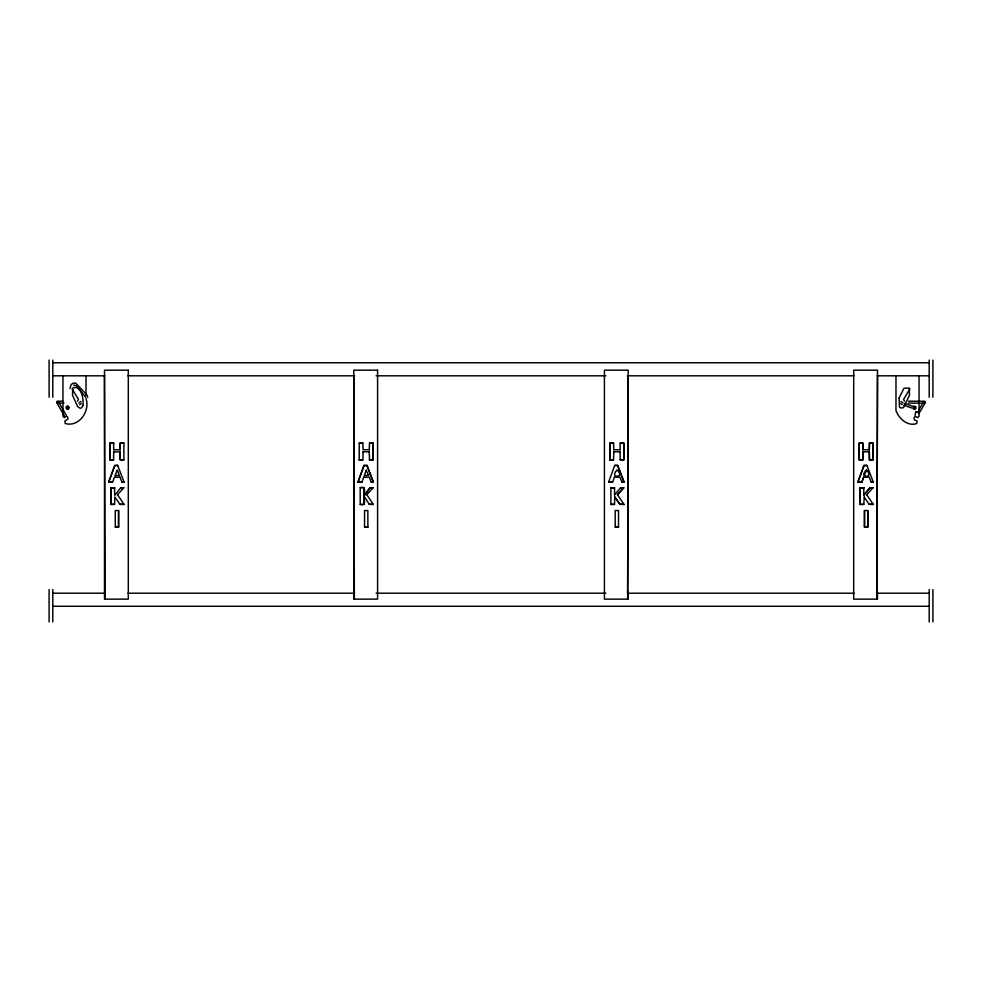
<?xml version="1.0" encoding="UTF-8"?>
<svg xmlns="http://www.w3.org/2000/svg" width="982" height="982" viewBox="0 0 982 982"><rect width="100%" height="100%" fill="white"/><g stroke="black" fill="none" stroke-linecap="round" stroke-linejoin="round"><path stroke-width="1.47" d="M627.645 599.143L628.235 376.744M628.235 592.318L628.235 599.143L604.421 599.143L604.421 370.189L628.235 370.189L627.645 592.318M876.914 599.143L877.503 376.744M877.503 592.318L877.503 599.143L853.689 599.143L853.689 370.189L877.503 370.189L876.914 592.318M117.545 494.781L123.793 487.796L120.774 487.686L114.992 495.038M617.482 494.781L623.73 487.796L620.71 487.686L614.511 494.891M866.75 494.781L872.998 487.796L869.978 487.686L864.197 495.038M69.943 388.455L71.183 384.539L73.049 383.238L75.774 383.09L87.042 395.194L87.754 397.501M108.695 482.101L114.784 465.407L117.68 465.407L114.808 465.566L108.695 482.101L112.623 482.101L108.855 481.941M373.221 481.941L371.135 481.941L373.369 482.101L366.961 465.407L364.052 465.407L357.964 482.101L361.965 481.941L357.964 482.101M623.877 481.941L621.802 481.941L624.036 482.101L617.617 465.407L614.707 465.407L608.631 482.101L612.621 481.941L608.631 482.101M866.885 465.407L864.013 465.566L857.9 482.101L861.815 482.101L863.62 477.191L869.193 477.154L871.181 482.101L873.305 482.101L866.885 465.407L863.988 465.407L857.9 482.101M923.546 402.62L923.755 401.454L923.301 402.239M115.275 527.003L118.589 527.003L115.275 527.003L115.275 510.542L118.589 510.542L118.589 527.003M118.589 510.542L118.552 526.843M364.543 527.003L367.857 527.003L364.543 527.003L364.543 510.542L367.857 510.542L367.857 527.003M615.198 527.003L618.525 527.003L615.198 527.003L615.198 510.542L618.525 510.542L618.525 527.003M864.479 527.003L864.479 510.542L867.793 510.542L867.793 527.003L864.479 527.003L864.479 510.542M867.793 510.542L867.793 527.003M915.015 415.19L915.838 411.618L917.642 412.035L915.838 411.618M369.232 449.805L369.527 443.115L373.172 443.115L373.172 459.822L369.465 459.662L373.172 459.822M620.084 449.756L620.194 443.115L623.828 443.115L623.828 459.822L620.194 459.822L620.072 451.806M869.168 449.805L869.463 443.115L873.096 443.115L873.096 459.822L869.463 459.822L869.401 451.99M869.414 449.719L869.463 443.115M113.593 451.99L120.197 451.818L120.258 459.822L123.892 459.822L123.892 443.115L120.258 443.115L120.197 449.572M114.575 504.392L110.941 504.392L114.575 504.392L114.796 496.917L119.976 504.392L124.063 504.392L117.545 494.756M365.095 493.983L370.042 487.686L373.062 487.796L369.981 487.845C356.957 507.178 370.84 484.151 360.21 487.686L360.21 504.392C370.582 507.989 357.558 484.985 369.244 504.392L373.332 504.392L366.814 494.756M614.511 504.392L610.878 504.392L614.511 504.392L614.732 496.917L619.863 504.22L623.987 504.392L619.912 504.392L614.941 497.027M863.779 504.392L860.146 504.392L863.779 504.392L864.258 497.015M112.623 482.101L114.415 477.191L120.099 477.227M116.956 470.182L115.311 475.656M358.123 481.941L364.052 465.407M361.892 482.101L363.806 477.08M366.225 470.182L364.334 475.509L368.606 475.337M612.547 482.101L614.474 477.08M616.892 470.182C608.766 478.455 625.902 478.013 617.089 470.108M861.815 482.101L863.743 477.08M866.603 470.182C874.864 478.16 858.023 478.32 866.161 470.182M864.295 475.349L866.578 470.255M113.593 459.822L109.959 459.822L113.593 459.822L113.666 451.99M362.861 459.822L359.228 459.822L362.861 459.822L363.168 451.757M369.527 443.115L373.172 443.115M613.529 459.822L609.896 459.822L613.529 459.822L613.824 451.757M862.871 449.572L862.797 443.115L859.164 443.115L859.164 459.822L862.797 459.822L862.871 451.99M65.524 416.859L64.333 417.645L62.946 416.258L62.946 375.811M918.747 410.059L922.503 403.639M918.919 413.594L925.461 402.362L924.946 401.282L908.534 401.184M909.909 388.872L903.514 399.465L904.483 401.122M123.793 487.796L120.712 487.845M617.506 494.486L623.73 487.796M872.998 487.796L869.917 487.845L863.779 494.891M360.21 504.392L363.905 504.22M123.892 443.115L120.197 443.287M623.828 459.822L623.828 443.115M859.164 459.822L859.164 443.115M873.096 459.822L873.096 443.115M366.212 470.255L368.655 475.374M373.062 487.796L366.814 494.781M363.647 477.264L369.257 477.154L371.245 482.101M913.469 407.702L914.352 406.904L915.384 407.505L915.138 408.672L913.947 408.794M81.015 401.392L78.867 402.988M81.408 403.504L79.726 404.719M77.517 401.122L78.486 399.465L72.091 388.872M913.002 406.83L914.438 406.008L915.875 406.843L915.862 408.5L914.426 409.322L913.002 408.487M362.923 451.818L369.293 451.757M119.964 449.805L120.258 443.115M369.478 449.719L363.107 449.768L362.861 443.115L359.228 443.115L359.228 459.822M73.687 385.104L76.351 385.73L85.692 397.268M57.398 403.185L63.99 403.099M62.811 401.196L57.054 401.282L56.539 402.362L64.579 416.159M52.795 362.751L929.205 362.751M52.795 375.811L104.89 375.811M127.869 375.811L354.637 375.811M376.081 375.811L605.919 375.811M627.363 375.811L854.131 375.811M877.11 375.811L929.205 375.811M104.497 376.744L105.086 599.143M353.765 376.744L354.355 599.143M109.959 443.115L113.666 443.287L109.959 443.115L109.959 459.822M609.896 443.115L613.603 443.287L609.896 443.115L609.896 459.822M620.133 443.287L623.693 443.287M859.299 443.287L862.871 443.287M869.401 443.287L872.961 443.287M113.838 449.768L120.025 449.768M613.762 449.768L619.961 449.768M863.031 449.768L869.23 449.768M613.762 451.757L620.133 451.818M120.197 451.99L120.197 459.662L123.892 459.822M620.133 459.662L623.693 459.662M859.299 459.662L862.871 459.662M869.401 459.662L872.961 459.662M364.077 465.566L366.937 465.566M617.592 465.566L614.707 465.407M614.437 477.154L619.924 477.154L621.913 482.101M858.059 481.941L861.901 481.941M124.1 482.101L121.866 481.941L124.1 482.101L117.68 465.407M110.941 487.686L114.636 487.845L110.941 487.686L110.941 504.392M610.878 487.686L614.572 487.845L610.878 487.686L610.878 504.392M860.146 487.686L863.841 487.845L860.146 487.686L860.146 504.392M363.905 487.845L360.21 487.686M119.927 504.22L124.063 504.392M369.207 504.22L373.332 504.392M869.131 504.22L873.268 504.392L869.18 504.392L864.209 497.027M864.504 526.843L867.757 526.843M52.795 593.214L104.89 593.214M127.869 593.214L354.637 593.214M376.081 593.214L605.919 593.214M627.363 593.214L854.131 593.214M877.11 593.214L929.205 593.214M52.795 606.275L929.205 606.275M908.325 403.086L924.602 403.185M620.649 487.845L623.607 487.956M613.824 449.805L613.529 443.115M66.592 416.319L67.488 416.626L68.028 418.983L64.873 421.033L65.229 423.512C78.953 427.514 90.307 411.176 86.023 398.532M369.232 451.757L369.527 459.822M904.631 403.467L912.438 406.192M903.943 405.247L911.762 407.984M903.133 402.988L900.985 401.392M902.274 404.719L900.592 403.504M119.914 477.08L121.977 482.101M873.305 482.101L871.181 482.101M359.228 443.115L362.861 443.115M115.09 475.472L119.325 475.472L117.398 470.182M866.75 494.756L873.268 504.392M617.482 494.756L623.987 504.392M66.26 415.202L58.245 401.454L58.454 402.62M617.617 465.407L624.036 482.101M366.961 465.407L373.369 482.101M862.92 449.756L862.797 443.115M113.716 449.756L113.593 443.115M932.9 360.075L932.9 397.244M932.9 589.605L932.9 621.925M929.205 360.075L929.205 397.244M929.205 589.605L929.205 621.925M919.054 375.811L919.054 416.258L917.667 417.645L915.408 416.319L913.972 417.681L914.389 419.94L917.127 421.033L916.771 423.512C907.589 426.789 898.911 418.528 895.977 410.648L895.977 375.811M869.463 459.822L869.168 451.757L862.859 451.818L862.797 459.822M863.779 487.686L863.841 494.916M860.269 487.845L860.269 504.22M614.511 487.686L614.572 494.916M610.031 443.287L610.031 459.662M373.025 443.287L373.025 459.662M363.843 487.686L363.843 494.891M363.843 497.162L363.843 504.392M114.575 487.686L114.636 494.916M111.064 487.845L111.064 504.22M110.094 443.287L110.094 459.662M86.023 375.811L86.023 395.5M52.795 360.075L52.795 397.244M52.795 589.605L52.795 621.925M49.1 360.075L49.1 397.244M49.1 589.605L49.1 621.925M899.107 398.029L899.414 406.904L900.494 407.923L903.354 407.763L909.479 395.243L909.307 388.05L903.968 388.234L899.107 398.029M82.979 405.48L81.506 407.923L80.045 408.242L77.688 406.622L72.521 395.243L72.693 388.05C81.543 384.367 83.765 399.564 82.979 405.48M68.531 407.702L68.053 408.794L66.862 408.672L66.616 407.505L67.648 406.904L68.531 407.702M67.562 406.008L66.125 406.843L66.138 408.5L67.574 409.322L68.998 408.487L68.998 406.83L67.562 406.008M128.311 370.189L104.497 370.189L104.497 599.143L128.311 599.143L128.311 370.189M377.579 370.189L353.765 370.189L353.765 599.143L377.579 599.143L377.579 370.189"/></g></svg>
